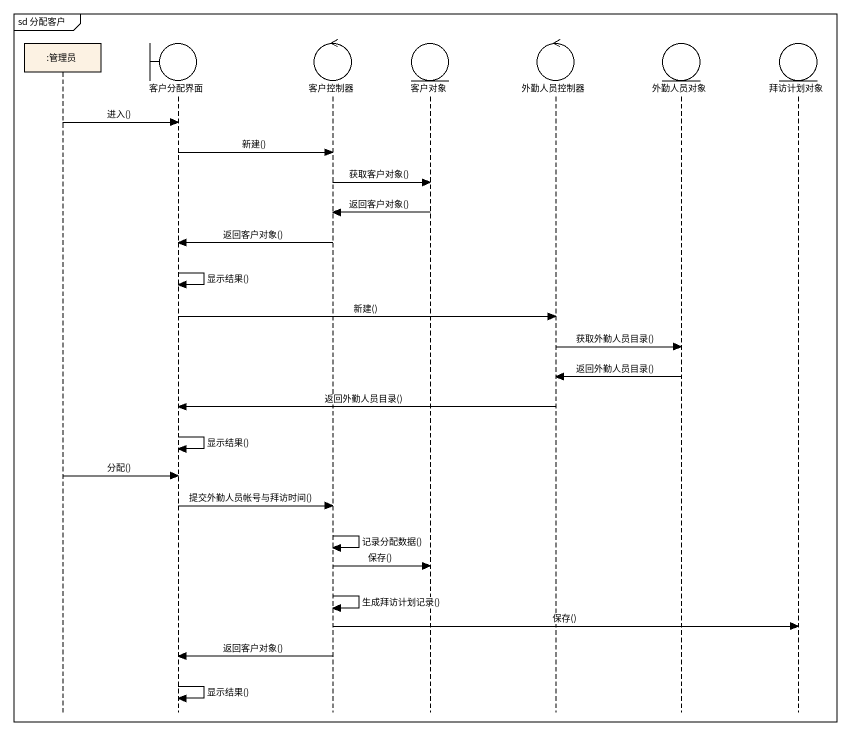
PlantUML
@startuml
mainframe sd 分配客户
hide footbox
participant ":管理员" as 管理员
boundary 客户分配界面
control 客户控制器
entity 客户对象
control 外勤人员控制器
entity 外勤人员对象
entity 拜访计划对象

管理员 -> 客户分配界面 : 进入()
客户分配界面 -> 客户控制器 : 新建()
客户控制器 -> 客户对象 : 获取客户对象()
客户对象 -> 客户控制器 : 返回客户对象()
客户控制器 -> 客户分配界面 : 返回客户对象()
客户分配界面 -> 客户分配界面 : 显示结果()
客户分配界面 -> 外勤人员控制器 : 新建()
外勤人员控制器 -> 外勤人员对象 : 获取外勤人员目录()
外勤人员对象 -> 外勤人员控制器 : 返回外勤人员目录()
外勤人员控制器 -> 客户分配界面 : 返回外勤人员目录()
客户分配界面 -> 客户分配界面 : 显示结果()
管理员 -> 客户分配界面 : 分配()
客户分配界面 -> 客户控制器 : 提交外勤人员帐号与拜访时间()
客户控制器 -> 客户控制器 : 记录分配数据()
客户控制器 -> 客户对象 : 保存()
客户控制器 -> 客户控制器 : 生成拜访计划记录()
客户控制器 -> 拜访计划对象 : 保存()
客户控制器 -> 客户分配界面 : 返回客户对象()
客户分配界面 -> 客户分配界面 : 显示结果()
@enduml
